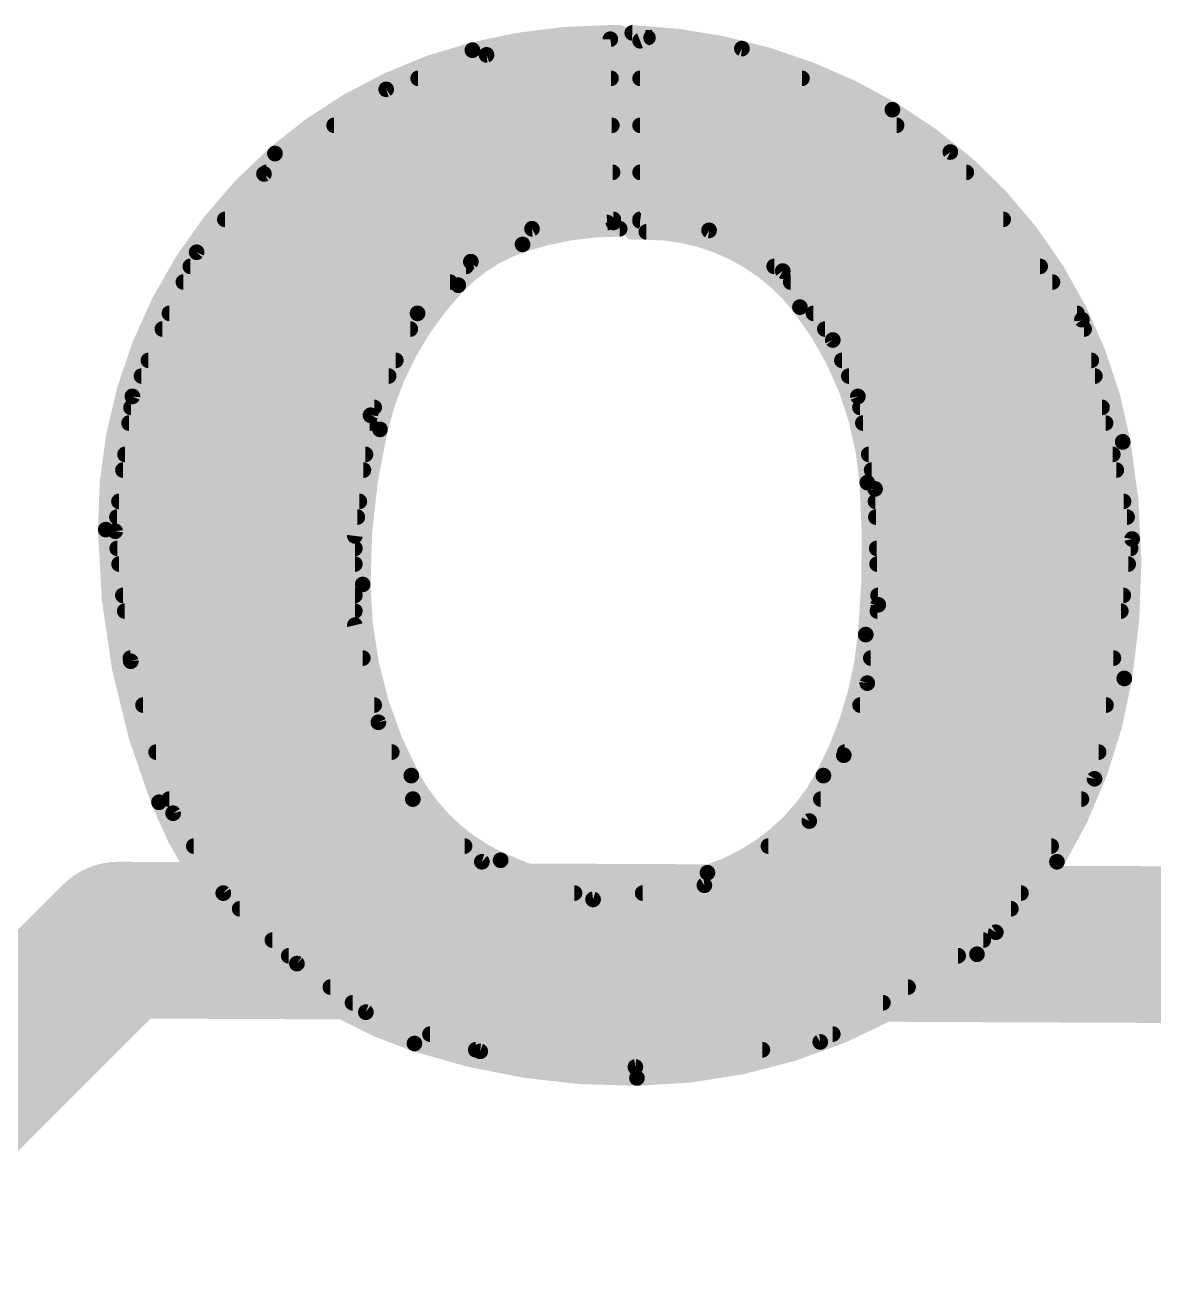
# Model space of a CAD drawing. Extents: x -28 to 79, y -23 to 28.
# Drawn here: x 5.564 to 7.394, y 10.249 to 12.278 of the extents above; entities that cross this region are included whole.
import ezdxf

# ---------------------------------------------------------------- set-up
doc = ezdxf.new("R2010")
doc.units = 0
doc.layers.add('1', color=12, linetype='CONTINUOUS')
doc.layers.add('22', color=53, linetype='CONTINUOUS')

msp = doc.modelspace()

# ---------------------------------------------------------------- linework, layer by layer
at = {"layer": '1', "const_width": 0.254}
for points in [[(5.715, 10.795), (3.81, 8.89)], [(20.83, 10.73), (5.715, 10.795)]]:
    msp.add_lwpolyline(points, dxfattribs=at)
at = {"layer": '1', "const_width": 0.127}
for points in [[(5.7153, 10.8585, 1), (5.7147, 10.7315)], [(5.7599, 10.7501, 1), (5.6701, 10.8399)]]:
    msp.add_lwpolyline(points, format="xyb", dxfattribs=at)
at = {"layer": '22'}
for points, const_width in [([(6.5126, 12.2657, 0.0624), (6.289, 12.2377)], 0.0254), ([(6.5126, 12.2721, 1), (6.5126, 12.2594)], 0.0127), ([(6.5189, 12.2556, 1), (6.5063, 12.2554)], 0.0127), ([(6.5134, 12.2492, 1), (6.5118, 12.2618)], 0.0127), ([(6.5126, 12.2594, 1), (6.5126, 12.2721)], 0.0127), ([(6.5342, 12.2657, 1), (6.5214, 12.2657)], 0.0127), ([(6.5278, 12.2594, 1), (6.5278, 12.2721)], 0.0127), ([(6.5545, 12.2657, 1), (6.5418, 12.2657)], 0.0127), ([(6.9698, 12.1412, 0.1246), (6.5481, 12.2657)], 0.0254), ([(6.5483, 12.272, 1), (6.5479, 12.2594)], 0.0127), ([(6.5585, 12.2589, 1), (6.5631, 12.2471)], 0.0127), ([(6.5672, 12.253, 1), (6.5545, 12.253)], 0.0127), ([(6.5735, 12.2644, 1), (6.5735, 12.2517)], 0.0127), ([(6.5758, 12.2521, 1), (6.5712, 12.2639)], 0.0127), ([(6.5794, 12.2643, 1), (6.5778, 12.2517)], 0.0127), ([(6.5786, 12.2517, 1), (6.5786, 12.2644)], 0.0127), ([(6.289, 12.2377, 0.1172), (5.969, 12.0701)], 0.0254), ([(6.2874, 12.2439, 1), (6.2906, 12.2315)], 0.0127), ([(6.2906, 12.2315, 1), (6.2874, 12.2439)], 0.0127), ([(6.3111, 12.2364, 1), (6.3127, 12.2238)], 0.0127), ([(6.314, 12.2241, 1), (6.3098, 12.2361)], 0.0127), ([(6.4123, 12.2492, 1), (6.4123, 12.2365)], 0.0127), ([(6.5128, 12.2365, 1), (6.5128, 12.2492)], 0.0127), ([(6.5608, 12.2492, 1), (6.5608, 12.2365)], 0.0127), ([(6.7051, 12.2365, 1), (6.7051, 12.2492)], 0.0127), ([(6.7287, 12.246, 1), (6.7231, 12.2346)], 0.0127), ([(6.7251, 12.234, 1), (6.7267, 12.2466)], 0.0127), ([(6.275, 12.2238, 1), (6.275, 12.2111)], 0.0127), ([(6.5132, 12.2111, 1), (6.5132, 12.2238)], 0.0127), ([(6.5608, 12.2238, 1), (6.5608, 12.2111)], 0.0127), ([(6.772, 12.2111, 1), (6.772, 12.2238)], 0.0127), ([(6.2011, 12.1983, 1), (6.2011, 12.1857)], 0.0127), ([(6.5137, 12.1857, 1), (6.5137, 12.1983)], 0.0127), ([(6.5608, 12.1983, 1), (6.5608, 12.1857)], 0.0127), ([(6.8232, 12.1857, 1), (6.8232, 12.1983)], 0.0127), ([(6.1383, 12.173, 1), (6.1383, 12.1603)], 0.0127), ([(6.1472, 12.1802, 1), (6.1514, 12.1682)], 0.0127), ([(6.1529, 12.169, 1), (6.1457, 12.1794)], 0.0127), ([(6.5141, 12.1603, 1), (6.5141, 12.173)], 0.0127), ([(6.5608, 12.173, 1), (6.5608, 12.1603)], 0.0127), ([(6.8744, 12.1603, 1), (6.8744, 12.173)], 0.0127), ([(6.1016, 12.1476, 1), (6.1016, 12.1349)], 0.0127), ([(6.5145, 12.1349, 1), (6.5145, 12.1476)], 0.0127), ([(6.5608, 12.1476, 1), (6.5608, 12.1349)], 0.0127), ([(6.9255, 12.1349, 1), (6.9255, 12.1476)], 0.0127), ([(7.3431, 11.6027, 0.2183), (6.9698, 12.1412)], 0.0254), ([(6.973, 12.1467, 1), (6.9666, 12.1357)], 0.0127), ([(6.9666, 12.1357, 1), (6.973, 12.1467)], 0.0127), ([(6.0649, 12.1221, 1), (6.0649, 12.1095)], 0.0127), ([(6.515, 12.1095, 1), (6.515, 12.1221)], 0.0127), ([(6.5608, 12.1221, 1), (6.5608, 12.1095)], 0.0127), ([(6.9767, 12.1095, 1), (6.9767, 12.1221)], 0.0127), ([(6.0282, 12.0968, 1), (6.0282, 12.0841)], 0.0127), ([(6.5154, 12.0841, 1), (6.5154, 12.0968)], 0.0127), ([(6.5608, 12.0968, 1), (6.5608, 12.0841)], 0.0127), ([(7.0278, 12.0841, 1), (7.0278, 12.0968)], 0.0127), ([(5.969, 12.0701, 0.2195), (5.6947, 11.4605)], 0.0254), ([(5.9648, 12.0749, 1), (5.9732, 12.0653)], 0.0127), ([(5.9732, 12.0653, 1), (5.9648, 12.0749)], 0.0127), ([(5.9915, 12.0714, 1), (5.9915, 12.0587)], 0.0127), ([(6.5158, 12.0587, 1), (6.5158, 12.0714)], 0.0127), ([(6.5608, 12.0714, 1), (6.5608, 12.0587)], 0.0127), ([(7.0687, 12.0765, 1), (7.0587, 12.0687)], 0.0127), ([(7.0609, 12.0669, 1), (7.0665, 12.0783)], 0.0127), ([(7.0697, 12.0587, 1), (7.0697, 12.0714)], 0.0127), ([(5.9476, 12.0423, 1), (5.9548, 12.0319)], 0.0127), ([(5.956, 12.033, 1), (5.9464, 12.0412)], 0.0127), ([(5.9548, 12.0459, 1), (5.9548, 12.0333)], 0.0127), ([(6.5162, 12.0333, 1), (6.5162, 12.0459)], 0.0127), ([(6.5608, 12.0459, 1), (6.5608, 12.0333)], 0.0127), ([(7.0896, 12.0333, 1), (7.0896, 12.0459)], 0.0127), ([(5.9315, 12.0206, 1), (5.9315, 12.0079)], 0.0127), ([(6.5167, 12.0079, 1), (6.5167, 12.0206)], 0.0127), ([(6.5608, 12.0206, 1), (6.5608, 12.0079)], 0.0127), ([(7.1096, 12.0079, 1), (7.1096, 12.0206)], 0.0127), ([(5.9097, 11.9952, 1), (5.9097, 11.9825)], 0.0127), ([(6.5171, 11.9825, 1), (6.5171, 11.9952)], 0.0127), ([(6.5608, 11.9952, 1), (6.5608, 11.9825)], 0.0127), ([(7.1295, 11.9825, 1), (7.1295, 11.9952)], 0.0127), ([(5.8878, 11.9697, 1), (5.8878, 11.9571)], 0.0127), ([(6.5175, 11.9571, 1), (6.5175, 11.9697)], 0.0127), ([(6.5608, 11.9697, 1), (6.5608, 11.9571)], 0.0127), ([(7.1494, 11.9571, 1), (7.1494, 11.9697)], 0.0127), ([(6.5278, 11.9482, 0.0828), (6.3703, 11.9228)], 0.0254), ([(6.3851, 11.9545, 1), (6.3861, 11.9419)], 0.0127), ([(6.3886, 11.9426, 1), (6.3826, 11.9538)], 0.0127), ([(6.5075, 11.9647, 1), (6.5075, 11.952)], 0.0127), ([(6.508, 11.952, 1), (6.507, 11.9646)], 0.0127), ([(6.5113, 11.9582, 1), (6.5239, 11.9584)], 0.0127), ([(6.5176, 11.952, 1), (6.5176, 11.9647)], 0.0127), ([(6.5214, 11.9482, 1), (6.5342, 11.9482)], 0.0127), ([(6.5278, 11.9419, 1), (6.5278, 11.9545)], 0.0127), ([(6.5481, 11.9495, 1), (6.5481, 11.9368)], 0.0127), ([(6.5617, 11.9672, 1), (6.5599, 11.9546)], 0.0127), ([(6.5545, 11.9609, 1), (6.5672, 11.9609)], 0.0127), ([(6.8199, 11.8212, 0.2316), (6.571, 11.9431)], 0.0254), ([(6.571, 11.9494, 1), (6.571, 11.9368)], 0.0127), ([(6.571, 11.9368, 1), (6.571, 11.9495)], 0.0127), ([(6.6757, 11.9512, 1), (6.6695, 11.94)], 0.0127), ([(6.6717, 11.9393, 1), (6.6735, 11.9519)], 0.0127), ([(5.866, 11.9444, 1), (5.866, 11.9317)], 0.0127), ([(6.3703, 11.9228, 0.1209), (6.2662, 11.8567)], 0.0254), ([(6.3683, 11.9288, 1), (6.3723, 11.9168)], 0.0127), ([(6.3667, 11.9317, 1), (6.3667, 11.9444)], 0.0127), ([(6.3723, 11.9168, 1), (6.3683, 11.9288)], 0.0127), ([(6.5418, 11.9431, 1), (6.5545, 11.9431)], 0.0127), ([(6.6863, 11.9444, 1), (6.6863, 11.9317)], 0.0127), ([(7.1694, 11.9317, 1), (7.1694, 11.9444)], 0.0127), ([(5.8372, 11.9142, 1), (5.8468, 11.906)], 0.0127), ([(5.8478, 11.9075, 1), (5.8362, 11.9127)], 0.0127), ([(5.8441, 11.919, 1), (5.8441, 11.9063)], 0.0127), ([(6.3195, 11.9063, 1), (6.3195, 11.919)], 0.0127), ([(6.7323, 11.919, 1), (6.7323, 11.9063)], 0.0127), ([(7.1893, 11.9063, 1), (7.1893, 11.919)], 0.0127), ([(5.8318, 11.8935, 1), (5.8318, 11.8809)], 0.0127), ([(6.2787, 11.8809, 1), (6.2787, 11.8935)], 0.0127), ([(6.2835, 11.9004, 1), (6.2895, 11.8892)], 0.0127), ([(6.2909, 11.8902, 1), (6.2821, 11.8994)], 0.0127), ([(6.7782, 11.8935, 1), (6.7782, 11.8809)], 0.0127), ([(7.2093, 11.8809, 1), (7.2093, 11.8935)], 0.0127), ([(5.8205, 11.8681, 1), (5.8205, 11.8555)], 0.0127), ([(6.2525, 11.8555, 1), (6.2525, 11.8681)], 0.0127), ([(6.7971, 11.8833, 1), (6.7869, 11.8759)], 0.0127), ([(6.7889, 11.874, 1), (6.7951, 11.8852)], 0.0127), ([(6.8049, 11.8681, 1), (6.8049, 11.8555)], 0.0127), ([(7.2292, 11.8555, 1), (7.2292, 11.8681)], 0.0127), ([(6.2662, 11.8567, 0.1342), (6.1392, 11.623)], 0.0254), ([(6.2616, 11.8611, 1), (6.2708, 11.8523)], 0.0127), ([(6.2708, 11.8523, 1), (6.2616, 11.8611)], 0.0127), ([(5.8092, 11.8428, 1), (5.8092, 11.8301)], 0.0127), ([(6.2263, 11.8301, 1), (6.2263, 11.8428)], 0.0127), ([(6.9291, 11.5367, 0.1478), (6.8199, 11.8212)], 0.0254), ([(6.8249, 11.8251, 1), (6.8149, 11.8173)], 0.0127), ([(6.8234, 11.8428, 1), (6.8234, 11.8301)], 0.0127), ([(7.2492, 11.8301, 1), (7.2492, 11.8428)], 0.0127), ([(5.7979, 11.8173, 1), (5.7979, 11.8047)], 0.0127), ([(6.1957, 11.8156, 1), (6.2045, 11.8064)], 0.0127), ([(6.2059, 11.8083, 1), (6.1943, 11.8137)], 0.0127), ([(6.2001, 11.8047, 1), (6.2001, 11.8173)], 0.0127), ([(6.8149, 11.8173, 1), (6.8249, 11.8251)], 0.0127), ([(6.8418, 11.8173, 1), (6.8418, 11.8047)], 0.0127), ([(7.2691, 11.8047, 1), (7.2691, 11.8173)], 0.0127), ([(7.2833, 11.8022, 1), (7.2709, 11.7994)], 0.0127), ([(5.7865, 11.7919, 1), (5.7865, 11.7793)], 0.0127), ([(6.1884, 11.7793, 1), (6.1884, 11.7919)], 0.0127), ([(6.8603, 11.7919, 1), (6.8603, 11.7793)], 0.0127), ([(7.2721, 11.7969, 1), (7.2821, 11.8047)], 0.0127), ([(7.2806, 11.7793, 1), (7.2806, 11.7919)], 0.0127), ([(5.7752, 11.7666, 1), (5.7752, 11.7539)], 0.0127), ([(6.1767, 11.7539, 1), (6.1767, 11.7666)], 0.0127), ([(6.879, 11.7704, 1), (6.8674, 11.7652)], 0.0127), ([(6.8681, 11.7641, 1), (6.8783, 11.7715)], 0.0127), ([(6.8766, 11.7666, 1), (6.8766, 11.7539)], 0.0127), ([(7.2864, 11.7539, 1), (7.2864, 11.7666)], 0.0127), ([(5.7639, 11.7411, 1), (5.7639, 11.7285)], 0.0127), ([(6.1649, 11.7285, 1), (6.1649, 11.7411)], 0.0127), ([(6.8879, 11.7411, 1), (6.8879, 11.7285)], 0.0127), ([(7.2922, 11.7285, 1), (7.2922, 11.7411)], 0.0127), ([(5.7526, 11.7157, 1), (5.7526, 11.7031)], 0.0127), ([(6.1532, 11.7031, 1), (6.1532, 11.7157)], 0.0127), ([(6.8992, 11.7157, 1), (6.8992, 11.7031)], 0.0127), ([(7.298, 11.7031, 1), (7.298, 11.7157)], 0.0127), ([(5.7413, 11.6904, 1), (5.7413, 11.6777)], 0.0127), ([(6.1415, 11.6777, 1), (6.1415, 11.6904)], 0.0127), ([(6.9105, 11.6904, 1), (6.9105, 11.6777)], 0.0127), ([(7.3038, 11.6777, 1), (7.3038, 11.6904)], 0.0127), ([(5.7356, 11.6649, 1), (5.7356, 11.6523)], 0.0127), ([(5.7442, 11.6756, 1), (5.7316, 11.6772)], 0.0127), ([(5.7321, 11.679, 1), (5.7437, 11.6738)], 0.0127), ([(6.1298, 11.6523, 1), (6.1298, 11.6649)], 0.0127), ([(6.9201, 11.6776, 1), (6.9077, 11.6752)], 0.0127), ([(6.9081, 11.6738, 1), (6.9197, 11.679)], 0.0127), ([(6.9172, 11.6649, 1), (6.9172, 11.6523)], 0.0127), ([(7.3096, 11.6523, 1), (7.3096, 11.6649)], 0.0127), ([(6.1181, 11.6486, 1), (6.1297, 11.6432)], 0.0127), ([(6.1302, 11.6451, 1), (6.1176, 11.6467)], 0.0127), ([(5.7324, 11.6395, 1), (5.7324, 11.6269)], 0.0127), ([(6.1392, 11.623, 0.0602), (6.1112, 11.3716)], 0.0254), ([(6.1223, 11.6269, 1), (6.1223, 11.6395)], 0.0127), ([(6.133, 11.6245, 1), (6.1454, 11.6215)], 0.0127), ([(6.1454, 11.6215, 1), (6.133, 11.6245)], 0.0127), ([(6.9219, 11.6395, 1), (6.9219, 11.6269)], 0.0127), ([(7.3154, 11.6269, 1), (7.3154, 11.6395)], 0.0127), ([(5.7291, 11.6142, 1), (5.7291, 11.6015)], 0.0127), ([(6.1189, 11.6015, 1), (6.1189, 11.6142)], 0.0127), ([(6.9267, 11.6142, 1), (6.9267, 11.6015)], 0.0127), ([(7.3212, 11.6015, 1), (7.3212, 11.6142)], 0.0127), ([(7.3457, 11.2192, 0.0851), (7.3431, 11.6027)], 0.0254), ([(7.3494, 11.6038, 1), (7.3368, 11.6016)], 0.0127), ([(7.3368, 11.6016, 1), (7.3494, 11.6038)], 0.0127), ([(5.7259, 11.5887, 1), (5.7259, 11.5761)], 0.0127), ([(6.1157, 11.5761, 1), (6.1157, 11.5887)], 0.0127), ([(6.9314, 11.5887, 1), (6.9314, 11.5761)], 0.0127), ([(7.327, 11.5761, 1), (7.327, 11.5887)], 0.0127), ([(5.7226, 11.5633, 1), (5.7226, 11.5507)], 0.0127), ([(6.1124, 11.5507, 1), (6.1124, 11.5633)], 0.0127), ([(6.9361, 11.5633, 1), (6.9361, 11.5507)], 0.0127), ([(7.3328, 11.5507, 1), (7.3328, 11.5633)], 0.0127), ([(6.9266, 11.2903, 0.0416), (6.9291, 11.5367)], 0.0254), ([(6.9354, 11.5372, 1), (6.9228, 11.5362)], 0.0127), ([(5.7193, 11.538, 1), (5.7193, 11.5253)], 0.0127), ([(6.1091, 11.5253, 1), (6.1091, 11.538)], 0.0127), ([(6.9228, 11.5362, 1), (6.9354, 11.5372)], 0.0127), ([(6.9409, 11.538, 1), (6.9409, 11.5253)], 0.0127), ([(6.9481, 11.5267, 1), (6.9355, 11.5263)], 0.0127), ([(6.9356, 11.5253, 1), (6.948, 11.5277)], 0.0127), ([(7.3386, 11.5253, 1), (7.3386, 11.538)], 0.0127), ([(5.7161, 11.5125, 1), (5.7161, 11.4999)], 0.0127), ([(6.1058, 11.4999, 1), (6.1058, 11.5125)], 0.0127), ([(6.9424, 11.5125, 1), (6.9424, 11.4999)], 0.0127), ([(7.3445, 11.4999, 1), (7.3445, 11.5125)], 0.0127), ([(5.7128, 11.4871, 1), (5.7128, 11.4745)], 0.0127), ([(6.1025, 11.4745, 1), (6.1025, 11.4871)], 0.0127), ([(6.943, 11.4871, 1), (6.943, 11.4745)], 0.0127), ([(7.3503, 11.4745, 1), (7.3503, 11.4871)], 0.0127), ([(5.6947, 11.4605, 0.092), (5.781, 11.0185)], 0.0254), ([(5.701, 11.4606, 1), (5.6884, 11.4604)], 0.0127), ([(5.6884, 11.4604, 1), (5.701, 11.4606)], 0.0127), ([(5.7162, 11.4587, 1), (5.7036, 11.4571)], 0.0127), ([(5.7102, 11.4618, 1), (5.7102, 11.4491)], 0.0127), ([(6.0992, 11.4491, 1), (6.0992, 11.4618)], 0.0127), ([(6.9437, 11.4618, 1), (6.9437, 11.4491)], 0.0127), ([(7.3561, 11.4491, 1), (7.3561, 11.4618)], 0.0127), ([(5.7036, 11.4587, 1), (5.7162, 11.4571)], 0.0127), ([(6.1049, 11.4503, 1), (6.0922, 11.4503)], 0.0127), ([(6.0922, 11.4511, 1), (6.1048, 11.4495)], 0.0127), ([(7.3647, 11.4442, 1), (7.3521, 11.4462)], 0.0127), ([(7.3522, 11.4438, 1), (7.3646, 11.4466)], 0.0127), ([(5.7133, 11.4363, 1), (5.7133, 11.4237)], 0.0127), ([(6.0985, 11.4237, 1), (6.0985, 11.4363)], 0.0127), ([(6.9444, 11.4363, 1), (6.9444, 11.4237)], 0.0127), ([(7.356, 11.4237, 1), (7.356, 11.4363)], 0.0127), ([(5.7163, 11.4109, 1), (5.7163, 11.3983)], 0.0127), ([(6.0985, 11.3983, 1), (6.0985, 11.4109)], 0.0127), ([(6.9451, 11.4109, 1), (6.9451, 11.3983)], 0.0127), ([(7.352, 11.3983, 1), (7.352, 11.4109)], 0.0127), ([(5.7194, 11.3856, 1), (5.7194, 11.3729)], 0.0127), ([(6.0985, 11.3729, 1), (6.0985, 11.3856)], 0.0127), ([(6.9458, 11.3856, 1), (6.9458, 11.3729)], 0.0127), ([(7.348, 11.3729, 1), (7.348, 11.3856)], 0.0127), ([(5.7224, 11.3601, 1), (5.7224, 11.3475)], 0.0127), ([(6.0985, 11.3475, 1), (6.0985, 11.3601)], 0.0127), ([(6.1112, 11.3716, 0.1204), (6.19, 11.0617)], 0.0254), ([(6.1175, 11.3717, 1), (6.1049, 11.3715)], 0.0127), ([(6.1049, 11.3715, 1), (6.1175, 11.3717)], 0.0127), ([(6.9465, 11.3601, 1), (6.9465, 11.3475)], 0.0127), ([(7.3441, 11.3475, 1), (7.3441, 11.3601)], 0.0127), ([(6.9532, 11.3377, 1), (6.9406, 11.3395)], 0.0127), ([(6.9406, 11.3384, 1), (6.9532, 11.3388)], 0.0127), ([(5.7255, 11.3347, 1), (5.7255, 11.3221)], 0.0127), ([(6.0985, 11.3221, 1), (6.0985, 11.3347)], 0.0127), ([(6.9455, 11.3347, 1), (6.9455, 11.3221)], 0.0127), ([(7.3401, 11.3221, 1), (7.3401, 11.3347)], 0.0127), ([(5.7286, 11.3094, 1), (5.7286, 11.2967)], 0.0127), ([(6.1047, 11.307, 1), (6.0923, 11.304)], 0.0127), ([(6.0922, 11.3055, 1), (6.1049, 11.3055)], 0.0127), ([(6.0991, 11.2967, 1), (6.0991, 11.3094)], 0.0127), ([(6.9419, 11.3094, 1), (6.9419, 11.2967)], 0.0127), ([(7.3361, 11.2967, 1), (7.3361, 11.3094)], 0.0127), ([(5.7316, 11.284, 1), (5.7316, 11.2713)], 0.0127), ([(6.1053, 11.2713, 1), (6.1053, 11.284)], 0.0127), ([(6.858, 11.0617, 0.0995), (6.9266, 11.2903)], 0.0254), ([(6.9329, 11.2897, 1), (6.9203, 11.2909)], 0.0127), ([(6.9203, 11.2909, 1), (6.9329, 11.2897)], 0.0127), ([(6.9384, 11.284, 1), (6.9384, 11.2713)], 0.0127), ([(7.3321, 11.2713, 1), (7.3321, 11.284)], 0.0127), ([(5.7347, 11.2585, 1), (5.7347, 11.2459)], 0.0127), ([(6.1114, 11.2459, 1), (6.1114, 11.2585)], 0.0127), ([(6.9348, 11.2585, 1), (6.9348, 11.2459)], 0.0127), ([(7.3281, 11.2459, 1), (7.3281, 11.2585)], 0.0127), ([(5.7414, 11.2488, 1), (5.7292, 11.2454)], 0.0127), ([(5.729, 11.2463, 1), (5.7416, 11.2479)], 0.0127), ([(5.741, 11.2332, 1), (5.741, 11.2205)], 0.0127), ([(6.1176, 11.2205, 1), (6.1176, 11.2332)], 0.0127), ([(6.9351, 11.2096, 1), (6.9231, 11.2136)], 0.0127), ([(6.9312, 11.2332, 1), (6.9312, 11.2205)], 0.0127), ([(7.2365, 10.922, 0.0949), (7.3457, 11.2192)], 0.0254), ([(7.3241, 11.2205, 1), (7.3241, 11.2332)], 0.0127), ([(7.3394, 11.2202, 1), (7.352, 11.2182)], 0.0127), ([(7.352, 11.2182, 1), (7.3394, 11.2202)], 0.0127), ([(5.748, 11.2078, 1), (5.748, 11.1951)], 0.0127), ([(6.1237, 11.1951, 1), (6.1237, 11.2078)], 0.0127), ([(6.9258, 11.2078, 1), (6.9258, 11.1951)], 0.0127), ([(6.9228, 11.2125, 1), (6.9354, 11.2107)], 0.0127), ([(7.3201, 11.1951, 1), (7.3201, 11.2078)], 0.0127), ([(5.7551, 11.1823, 1), (5.7551, 11.1697)], 0.0127), ([(6.1298, 11.1697, 1), (6.1298, 11.1823)], 0.0127), ([(6.9175, 11.1823, 1), (6.9175, 11.1697)], 0.0127), ([(7.3161, 11.1697, 1), (7.3161, 11.1823)], 0.0127), ([(5.7622, 11.157, 1), (5.7622, 11.1443)], 0.0127), ([(6.136, 11.1443, 1), (6.136, 11.157)], 0.0127), ([(6.9092, 11.157, 1), (6.9092, 11.1443)], 0.0127), ([(7.3122, 11.1443, 1), (7.3122, 11.157)], 0.0127), ([(6.1424, 11.1507, 1), (6.1308, 11.1455)], 0.0127), ([(6.1304, 11.1466, 1), (6.1428, 11.1496)], 0.0127), ([(5.7692, 11.1316, 1), (5.7692, 11.1189)], 0.0127), ([(6.1469, 11.1189, 1), (6.1469, 11.1316)], 0.0127), ([(6.9009, 11.1316, 1), (6.9009, 11.1189)], 0.0127), ([(7.3082, 11.1189, 1), (7.3082, 11.1316)], 0.0127), ([(5.7763, 11.1061, 1), (5.7763, 11.0935)], 0.0127), ([(6.1583, 11.0935, 1), (6.1583, 11.1061)], 0.0127), ([(6.885, 11.0967, 1), (6.897, 11.0927)], 0.0127), ([(6.8966, 11.0918, 1), (6.8854, 11.0976)], 0.0127), ([(6.8927, 11.1061, 1), (6.8927, 11.0935)], 0.0127), ([(7.3042, 11.0935, 1), (7.3042, 11.1061)], 0.0127), ([(5.7834, 11.0808, 1), (5.7834, 11.0681)], 0.0127), ([(6.1697, 11.0681, 1), (6.1697, 11.0808)], 0.0127), ([(6.8804, 11.0808, 1), (6.8804, 11.0681)], 0.0127), ([(7.3002, 11.0681, 1), (7.3002, 11.0808)], 0.0127), ([(5.7904, 11.0554, 1), (5.7904, 11.0427)], 0.0127), ([(6.1811, 11.0427, 1), (6.1811, 11.0554)], 0.0127), ([(6.19, 11.0617, 0.1633), (6.3348, 10.9245)], 0.0254), ([(6.1956, 11.0647, 1), (6.1844, 11.0587)], 0.0127), ([(6.1844, 11.0587, 1), (6.1956, 11.0647)], 0.0127), ([(6.67, 10.9042, 0.1942), (6.858, 11.0617)], 0.0254), ([(6.8524, 11.0647, 1), (6.8636, 11.0587)], 0.0127), ([(6.8636, 11.0587, 1), (6.8524, 11.0647)], 0.0127), ([(6.8671, 11.0554, 1), (6.8671, 11.0427)], 0.0127), ([(7.2911, 11.0576, 1), (7.3037, 11.0556)], 0.0127), ([(7.3027, 11.0532, 1), (7.2921, 11.06)], 0.0127), ([(7.2925, 11.0427, 1), (7.2925, 11.0554)], 0.0127), ([(5.781, 11.0185, 0.2224), (6.1951, 10.6274)], 0.0254), ([(5.7869, 11.0208, 1), (5.7751, 11.0162)], 0.0127), ([(5.7751, 11.0162, 1), (5.7869, 11.0208)], 0.0127), ([(5.7975, 11.0299, 1), (5.7975, 11.0173)], 0.0127), ([(6.1968, 11.0283, 1), (6.1882, 11.0189)], 0.0127), ([(6.1867, 11.021, 1), (6.1983, 11.0262)], 0.0127), ([(6.1925, 11.0173, 1), (6.1925, 11.0299)], 0.0127), ([(6.8538, 11.0299, 1), (6.8538, 11.0173)], 0.0127), ([(7.2762, 11.0173, 1), (7.2762, 11.0299)], 0.0127), ([(5.8093, 11.0041, 1), (5.7985, 10.9973)], 0.0127), ([(5.7978, 10.999, 1), (5.81, 11.0024)], 0.0127), ([(5.8055, 11.0046, 1), (5.8055, 10.9919)], 0.0127), ([(6.2205, 10.9919, 1), (6.2205, 11.0046)], 0.0127), ([(6.8384, 10.9826, 1), (6.8318, 10.9934)], 0.0127), ([(6.8404, 11.0046, 1), (6.8404, 10.9919)], 0.0127), ([(7.2599, 10.9919, 1), (7.2599, 11.0046)], 0.0127), ([(5.8214, 10.9792, 1), (5.8214, 10.9665)], 0.0127), ([(6.2484, 10.9665, 1), (6.2484, 10.9792)], 0.0127), ([(6.8103, 10.9792, 1), (6.8103, 10.9665)], 0.0127), ([(6.8295, 10.9909, 1), (6.8407, 10.9851)], 0.0127), ([(7.2435, 10.9665, 1), (7.2435, 10.9792)], 0.0127), ([(5.8374, 10.9537, 1), (5.8374, 10.9411)], 0.0127), ([(6.2763, 10.9411, 1), (6.2763, 10.9537)], 0.0127), ([(6.7688, 10.9537, 1), (6.7688, 10.9411)], 0.0127), ([(7.2272, 10.9411, 1), (7.2272, 10.9537)], 0.0127), ([(5.8533, 10.9284, 1), (5.8533, 10.9157)], 0.0127), ([(6.3063, 10.928, 1), (6.3023, 10.916)], 0.0127), ([(6.3, 10.9173, 1), (6.3086, 10.9267)], 0.0127), ([(6.3043, 10.9157, 1), (6.3043, 10.9284)], 0.0127), ([(6.3348, 10.9245, 0.1897), (6.67, 10.9042)], 0.0254), ([(6.3375, 10.9303, 1), (6.3321, 10.9187)], 0.0127), ([(6.3321, 10.9187, 1), (6.3375, 10.9303)], 0.0127), ([(6.7273, 10.9284, 1), (6.7273, 10.9157)], 0.0127), ([(7.1069, 10.7721, 0.0859), (7.2365, 10.922)], 0.0254), ([(7.2109, 10.9157, 1), (7.2109, 10.9284)], 0.0127), ([(7.2311, 10.9253, 1), (7.2419, 10.9187)], 0.0127), ([(7.2419, 10.9187, 1), (7.2311, 10.9253)], 0.0127), ([(5.8693, 10.903, 1), (5.8693, 10.8903)], 0.0127), ([(6.3794, 10.8903, 1), (6.3794, 10.903)], 0.0127), ([(6.668, 10.9102, 1), (6.672, 10.8982)], 0.0127), ([(6.672, 10.8982, 1), (6.668, 10.9102)], 0.0127), ([(6.6858, 10.903, 1), (6.6858, 10.8903)], 0.0127), ([(7.1945, 10.8903, 1), (7.1945, 10.903)], 0.0127), ([(5.8896, 10.8758, 1), (5.8808, 10.8666)], 0.0127), ([(5.8852, 10.8775, 1), (5.8852, 10.8649)], 0.0127), ([(5.8798, 10.8678, 1), (5.8906, 10.8746)], 0.0127), ([(6.4545, 10.8649, 1), (6.4545, 10.8775)], 0.0127), ([(6.565, 10.8775, 1), (6.565, 10.8649)], 0.0127), ([(6.6617, 10.8893, 1), (6.6683, 10.8785)], 0.0127), ([(6.6658, 10.8776, 1), (6.6642, 10.8902)], 0.0127), ([(7.1782, 10.8649, 1), (7.1782, 10.8775)], 0.0127), ([(5.9117, 10.8521, 1), (5.9117, 10.8395)], 0.0127), ([(6.4838, 10.8673, 1), (6.4854, 10.8547)], 0.0127), ([(6.4826, 10.855, 1), (6.4866, 10.867)], 0.0127), ([(7.1619, 10.8395, 1), (7.1619, 10.8521)], 0.0127), ([(5.9383, 10.8268, 1), (5.9383, 10.8141)], 0.0127), ([(7.1321, 10.8111, 1), (7.1427, 10.8043)], 0.0127), ([(7.1408, 10.8023, 1), (7.134, 10.8131)], 0.0127), ([(7.1456, 10.8141, 1), (7.1456, 10.8268)], 0.0127), ([(5.9648, 10.8013, 1), (5.9648, 10.7887)], 0.0127), ([(7.1171, 10.7887, 1), (7.1171, 10.8013)], 0.0127), ([(5.9913, 10.7759, 1), (5.9913, 10.7633)], 0.0127), ([(6.5557, 10.5715, 0.1703), (7.1069, 10.7721)], 0.0254), ([(7.0764, 10.7633, 1), (7.0764, 10.7759)], 0.0127), ([(7.1029, 10.777, 1), (7.1109, 10.7672)], 0.0127), ([(7.1109, 10.7672, 1), (7.1029, 10.777)], 0.0127), ([(6.0083, 10.7621, 1), (6.0009, 10.7517)], 0.0127), ([(6.0002, 10.7523, 1), (6.009, 10.7615)], 0.0127), ([(6.0226, 10.7506, 1), (6.0226, 10.7379)], 0.0127), ([(7.0358, 10.7379, 1), (7.0358, 10.7506)], 0.0127), ([(6.0587, 10.7251, 1), (6.0587, 10.7125)], 0.0127), ([(6.9952, 10.7125, 1), (6.9952, 10.7251)], 0.0127), ([(6.0947, 10.6997, 1), (6.0947, 10.6871)], 0.0127), ([(6.9545, 10.6871, 1), (6.9545, 10.6997)], 0.0127), ([(6.1184, 10.6842, 1), (6.1142, 10.6722)], 0.0127), ([(6.1126, 10.673, 1), (6.12, 10.6834)], 0.0127), ([(6.1461, 10.6744, 1), (6.1461, 10.6617)], 0.0127), ([(6.9139, 10.6617, 1), (6.9139, 10.6744)], 0.0127), ([(6.2202, 10.6489, 1), (6.2202, 10.6363)], 0.0127), ([(6.8732, 10.6363, 1), (6.8732, 10.6489)], 0.0127), ([(6.1951, 10.6274, 0.083), (6.5557, 10.5715)], 0.0254), ([(6.1971, 10.6334, 1), (6.1931, 10.6214)], 0.0127), ([(6.1931, 10.6214, 1), (6.1971, 10.6334)], 0.0127), ([(6.8495, 10.6353, 1), (6.8563, 10.6245)], 0.0127), ([(6.8538, 10.6236, 1), (6.852, 10.6362)], 0.0127), ([(6.2944, 10.6235, 1), (6.2944, 10.6109)], 0.0127), ([(6.3023, 10.621, 1), (6.3011, 10.6084)], 0.0127), ([(6.2996, 10.6087, 1), (6.3038, 10.6207)], 0.0127), ([(6.7591, 10.6109, 1), (6.7591, 10.6235)], 0.0127), ([(6.5284, 10.5982, 1), (6.5284, 10.5855)], 0.0127), ([(6.5523, 10.5956, 1), (6.5541, 10.583)], 0.0127), ([(6.5526, 10.583, 1), (6.5538, 10.5956)], 0.0127), ([(6.5717, 10.5855, 1), (6.5717, 10.5982)], 0.0127), ([(6.5556, 10.5778, 1), (6.5558, 10.5652)], 0.0127), ([(6.5558, 10.5652, 1), (6.5556, 10.5778)], 0.0127)]:
    msp.add_lwpolyline(points, format="xyb", dxfattribs=dict(at, const_width=const_width))
at = {"layer": '22', "const_width": 0.0254}
for points in [[(6.5126, 12.2555), (6.3119, 12.2301)], [(6.5278, 12.2657), (6.5126, 12.2657)], [(6.5176, 11.9583), (6.5126, 12.2555)], [(6.5278, 11.9482), (6.5278, 12.2657)], [(6.5481, 12.2657), (6.5481, 11.9431)], [(6.5735, 12.258), (6.5608, 12.253)], [(6.5608, 12.253), (6.5608, 11.9609)], [(6.5786, 12.258), (6.5735, 12.258)], [(6.7259, 12.2403), (6.5786, 12.258)], [(6.3119, 12.2301), (6.1493, 12.1742)], [(6.4123, 12.2428), (6.5128, 12.2428)], [(6.5608, 12.2428), (6.7051, 12.2428)], [(7.0637, 12.0726), (6.7259, 12.2403)], [(6.275, 12.2174), (6.5132, 12.2174)], [(6.5608, 12.2174), (6.772, 12.2174)], [(6.2011, 12.192), (6.5137, 12.192)], [(6.5608, 12.192), (6.8232, 12.192)], [(6.1493, 12.1742), (5.9512, 12.0371)], [(6.1383, 12.1666), (6.5141, 12.1666)], [(6.5608, 12.1666), (6.8744, 12.1666)], [(6.1016, 12.1412), (6.5145, 12.1412)], [(6.5608, 12.1412), (6.9255, 12.1412)], [(6.0649, 12.1158), (6.515, 12.1158)], [(6.5608, 12.1158), (6.9767, 12.1158)], [(6.0282, 12.0904), (6.5154, 12.0904)], [(6.5608, 12.0904), (7.0278, 12.0904)], [(5.9915, 12.065), (6.5158, 12.065)], [(6.5608, 12.065), (7.0697, 12.065)], [(7.2771, 11.8008), (7.0637, 12.0726)], [(5.9512, 12.0371), (5.842, 11.9101)], [(5.9548, 12.0396), (6.5162, 12.0396)], [(6.5608, 12.0396), (7.0896, 12.0396)], [(5.9315, 12.0142), (6.5167, 12.0142)], [(6.5608, 12.0142), (7.1096, 12.0142)], [(5.9097, 11.9888), (6.5171, 11.9888)], [(6.5608, 11.9888), (7.1295, 11.9888)], [(5.8878, 11.9634), (6.5175, 11.9634)], [(6.5608, 11.9634), (7.1494, 11.9634)], [(6.2865, 11.8948), (6.3856, 11.9482)], [(6.3856, 11.9482), (6.5075, 11.9583)], [(6.5075, 11.9583), (6.5176, 11.9583)], [(6.5481, 11.9431), (6.571, 11.9431)], [(6.5608, 11.9609), (6.6726, 11.9456)], [(6.6726, 11.9456), (6.792, 11.8796)], [(5.866, 11.938), (6.3667, 11.938)], [(6.6863, 11.938), (7.1694, 11.938)], [(5.842, 11.9101), (5.7379, 11.6764)], [(5.8441, 11.9126), (6.3195, 11.9126)], [(6.7323, 11.9126), (7.1893, 11.9126)], [(5.8318, 11.8872), (6.2787, 11.8872)], [(6.2001, 11.811), (6.2865, 11.8948)], [(6.7782, 11.8872), (7.2093, 11.8872)], [(5.8205, 11.8618), (6.2525, 11.8618)], [(6.792, 11.8796), (6.8732, 11.7678)], [(6.8049, 11.8618), (7.2292, 11.8618)], [(5.8092, 11.8364), (6.2263, 11.8364)], [(6.8234, 11.8364), (7.2492, 11.8364)], [(5.7979, 11.811), (6.2001, 11.811)], [(6.1239, 11.6459), (6.2001, 11.811)], [(6.8418, 11.811), (7.2691, 11.811)], [(7.3584, 11.4452), (7.2771, 11.8008)], [(5.7865, 11.7856), (6.1884, 11.7856)], [(6.8603, 11.7856), (7.2806, 11.7856)], [(5.7752, 11.7602), (6.1767, 11.7602)], [(6.8732, 11.7678), (6.9139, 11.6764)], [(6.8766, 11.7602), (7.2864, 11.7602)], [(5.7639, 11.7348), (6.1649, 11.7348)], [(6.8879, 11.7348), (7.2922, 11.7348)], [(5.7526, 11.7094), (6.1532, 11.7094)], [(6.8992, 11.7094), (7.298, 11.7094)], [(5.7413, 11.684), (6.1415, 11.684)], [(6.9105, 11.684), (7.3038, 11.684)], [(5.7379, 11.6764), (5.7099, 11.4579)], [(5.7356, 11.6586), (6.1298, 11.6586)], [(6.9139, 11.6764), (6.9418, 11.5265)], [(6.9172, 11.6586), (7.3096, 11.6586)], [(6.0985, 11.4503), (6.1239, 11.6459)], [(5.7324, 11.6332), (6.1223, 11.6332)], [(6.9219, 11.6332), (7.3154, 11.6332)], [(5.7291, 11.6078), (6.1189, 11.6078)], [(6.9267, 11.6078), (7.3212, 11.6078)], [(5.7259, 11.5824), (6.1157, 11.5824)], [(6.9314, 11.5824), (7.327, 11.5824)], [(5.7226, 11.557), (6.1124, 11.557)], [(6.9361, 11.557), (7.3328, 11.557)], [(5.7193, 11.5316), (6.1091, 11.5316)], [(6.9409, 11.5316), (7.3386, 11.5316)], [(6.9418, 11.5265), (6.9469, 11.3386)], [(5.7161, 11.5062), (6.1058, 11.5062)], [(6.9424, 11.5062), (7.3445, 11.5062)], [(5.7128, 11.4808), (6.1025, 11.4808)], [(6.943, 11.4808), (7.3503, 11.4808)], [(5.7099, 11.4579), (5.7353, 11.2471)], [(5.7102, 11.4554), (6.0992, 11.4554)], [(6.9437, 11.4554), (7.3561, 11.4554)], [(6.0985, 11.3055), (6.0985, 11.4503)], [(7.2974, 11.0566), (7.3584, 11.4452)], [(5.7133, 11.43), (6.0985, 11.43)], [(6.9444, 11.43), (7.356, 11.43)], [(5.7163, 11.4046), (6.0985, 11.4046)], [(6.9451, 11.4046), (7.352, 11.4046)], [(5.7194, 11.3792), (6.0985, 11.3792)], [(6.9458, 11.3792), (7.348, 11.3792)], [(5.7224, 11.3538), (6.0985, 11.3538)], [(6.9465, 11.3538), (7.3441, 11.3538)], [(6.9469, 11.3386), (6.9291, 11.2116)], [(5.7255, 11.3284), (6.0985, 11.3284)], [(6.9455, 11.3284), (7.3401, 11.3284)], [(5.7286, 11.303), (6.0991, 11.303)], [(6.1366, 11.1481), (6.0985, 11.3055)], [(6.9419, 11.303), (7.3361, 11.303)], [(5.7316, 11.2776), (6.1053, 11.2776)], [(6.9384, 11.2776), (7.3321, 11.2776)], [(5.7347, 11.2522), (6.1114, 11.2522)], [(6.9348, 11.2522), (7.3281, 11.2522)], [(5.7353, 11.2471), (5.8039, 11.0007)], [(5.741, 11.2268), (6.1176, 11.2268)], [(6.9291, 11.2116), (6.891, 11.0947)], [(6.9312, 11.2268), (7.3241, 11.2268)], [(5.748, 11.2014), (6.1237, 11.2014)], [(6.9258, 11.2014), (7.3201, 11.2014)], [(5.7551, 11.176), (6.1298, 11.176)], [(6.9175, 11.176), (7.3161, 11.176)], [(5.7622, 11.1506), (6.136, 11.1506)], [(6.9092, 11.1506), (7.3122, 11.1506)], [(6.1925, 11.0236), (6.1366, 11.1481)], [(5.7692, 11.1252), (6.1469, 11.1252)], [(6.9009, 11.1252), (7.3082, 11.1252)], [(5.7763, 11.0998), (6.1583, 11.0998)], [(6.891, 11.0947), (6.8351, 10.988)], [(6.8927, 11.0998), (7.3042, 11.0998)], [(5.7834, 11.0744), (6.1697, 11.0744)], [(6.8804, 11.0744), (7.3002, 11.0744)], [(5.7904, 11.049), (6.1811, 11.049)], [(6.8671, 11.049), (7.2925, 11.049)], [(7.1374, 10.8077), (7.2974, 11.0566)], [(5.7975, 11.0236), (6.1925, 11.0236)], [(6.3043, 10.922), (6.1925, 11.0236)], [(6.8538, 11.0236), (7.2762, 11.0236)], [(5.8039, 11.0007), (5.8852, 10.8712)], [(5.8055, 10.9982), (6.2205, 10.9982)], [(6.8351, 10.988), (6.665, 10.8839)], [(6.8404, 10.9982), (7.2599, 10.9982)], [(5.8214, 10.9728), (6.2484, 10.9728)], [(6.8103, 10.9728), (7.2435, 10.9728)], [(5.8374, 10.9474), (6.2763, 10.9474)], [(6.7688, 10.9474), (7.2272, 10.9474)], [(5.8533, 10.922), (6.3043, 10.922)], [(6.4846, 10.861), (6.3043, 10.922)], [(6.7273, 10.922), (7.2109, 10.922)], [(5.8693, 10.8966), (6.3794, 10.8966)], [(6.6858, 10.8966), (7.1945, 10.8966)], [(5.8852, 10.8712), (6.0046, 10.7569)], [(5.8852, 10.8712), (6.4545, 10.8712)], [(6.665, 10.8839), (6.4846, 10.861)], [(6.565, 10.8712), (7.1782, 10.8712)], [(5.9117, 10.8458), (7.1619, 10.8458)], [(5.9383, 10.8204), (7.1456, 10.8204)], [(6.8529, 10.6299), (7.1374, 10.8077)], [(5.9648, 10.795), (7.1171, 10.795)], [(5.9913, 10.7696), (7.0764, 10.7696)], [(6.0046, 10.7569), (6.1163, 10.6782)], [(6.0226, 10.7442), (7.0358, 10.7442)], [(6.0587, 10.7188), (6.9952, 10.7188)], [(6.0947, 10.6934), (6.9545, 10.6934)], [(6.1163, 10.6782), (6.3017, 10.6147)], [(6.1461, 10.668), (6.9139, 10.668)], [(6.2202, 10.6426), (6.8732, 10.6426)], [(6.5532, 10.5893), (6.8529, 10.6299)], [(6.2944, 10.6172), (6.7591, 10.6172)], [(6.3017, 10.6147), (6.5532, 10.5893)], [(6.5284, 10.5918), (6.5717, 10.5918)]]:
    msp.add_lwpolyline(points, dxfattribs=at)

doc.saveas('drawing.dxf')
